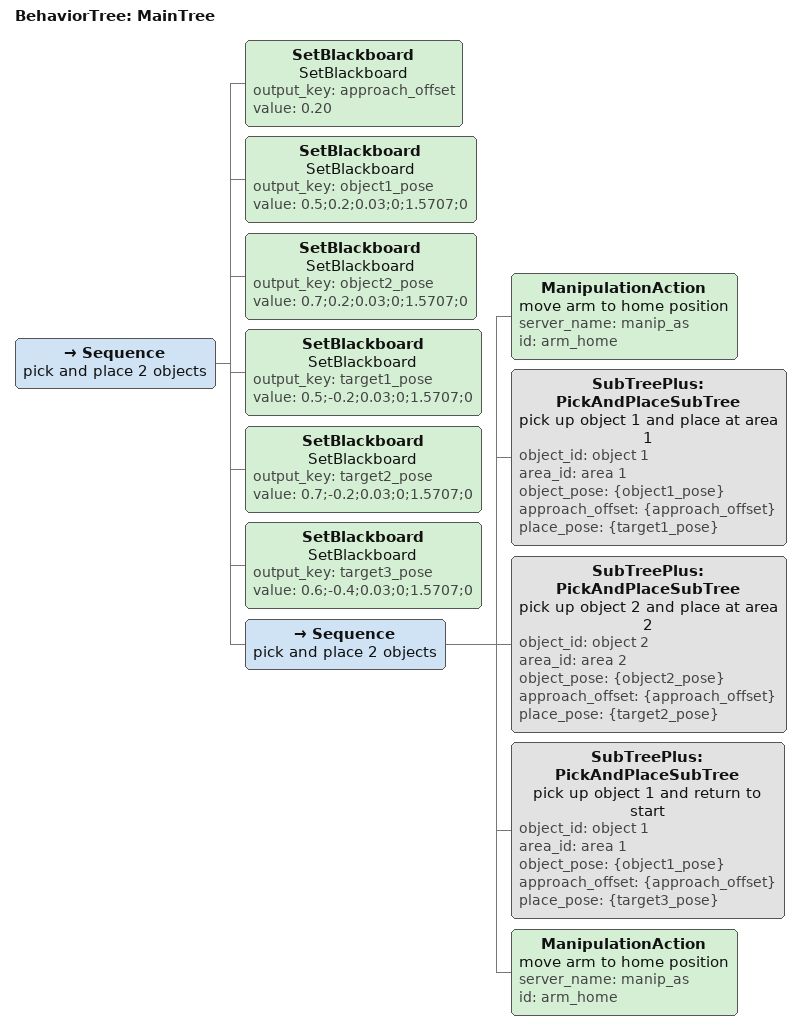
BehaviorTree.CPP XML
<root main_tree_to_execute="MainTree">
  <BehaviorTree ID="MainTree">
    <Sequence name="pick and place 2 objects">

      <SetBlackboard name="SetBlackboard" output_key="approach_offset" value="0.20" />
      <SetBlackboard name="SetBlackboard" output_key="object1_pose" value="0.5;0.2;0.03;0;1.5707;0" />
      <SetBlackboard name="SetBlackboard" output_key="object2_pose" value="0.7;0.2;0.03;0;1.5707;0" />
      <SetBlackboard name="SetBlackboard" output_key="target1_pose" value="0.5;-0.2;0.03;0;1.5707;0" />
      <SetBlackboard name="SetBlackboard" output_key="target2_pose" value="0.7;-0.2;0.03;0;1.5707;0" />
      <SetBlackboard name="SetBlackboard" output_key="target3_pose" value="0.6;-0.4;0.03;0;1.5707;0" />

      <Sequence name="pick and place 2 objects">

        <ManipulationAction
          name="move arm to home position"
          server_name="manip_as"
          id="arm_home"
        />

        <SubTreePlus
          ID="PickAndPlaceSubTree"
          name="pick up object 1 and place at area 1"
          object_id="object 1"
          area_id="area 1"
          object_pose="{object1_pose}"
          approach_offset="{approach_offset}"
          place_pose="{target1_pose}"
        />
        <SubTreePlus
          ID="PickAndPlaceSubTree"
          name="pick up object 2 and place at area 2"
          object_id="object 2"
          area_id="area 2"
          object_pose="{object2_pose}"
          approach_offset="{approach_offset}"
          place_pose="{target2_pose}"
        />

        <SubTreePlus
          ID="PickAndPlaceSubTree"
          name="pick up object 1 and return to start"
          object_id="object 1"
          area_id="area 1"
          object_pose="{object1_pose}"
          approach_offset="{approach_offset}"
          place_pose="{target3_pose}"
        />

        <ManipulationAction
          name="move arm to home position"
          server_name="manip_as"
          id="arm_home"
        />

      </Sequence>

    </Sequence>
  </BehaviorTree>
</root>
